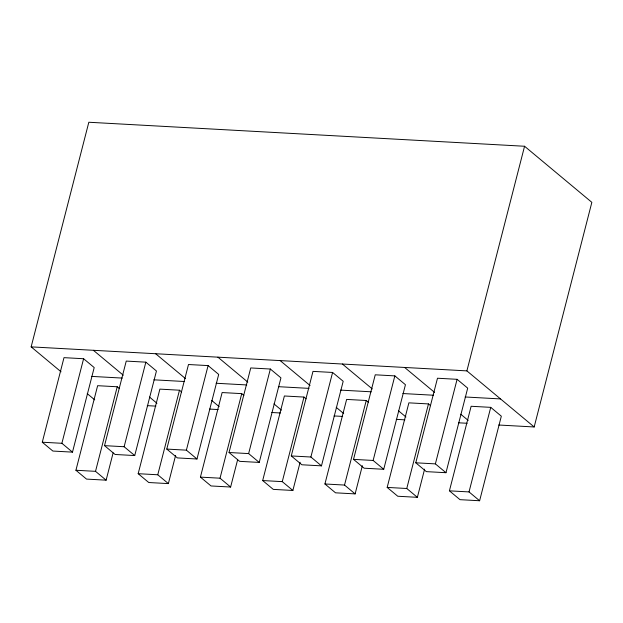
<?xml version="1.0" encoding="UTF-8"?>
<svg xmlns="http://www.w3.org/2000/svg" width="623" height="623" viewBox="0 0 623 623"><rect width="100%" height="100%" fill="white"/><g stroke="black" fill="none" stroke-linecap="round" stroke-linejoin="round"><path stroke-width="0.93" d="M61.054 371.799L31.15 346.871L88.824 122.248L524.566 146.257L591.85 202.343L534.176 426.965L498.743 425.018M42.278 442.221L63.998 357.657L83.599 358.731L94.198 367.562L72.486 452.134L52.877 451.052L42.278 442.221L61.887 443.296L72.486 452.134M61.887 443.296L83.599 358.731M113.121 452.921L106.12 480.169L86.519 479.095L75.92 470.264L97.632 385.692L117.241 386.774L119.359 388.542M106.12 480.169L95.529 471.338L117.241 386.774M104.532 445.647L126.243 361.083L145.852 362.165L156.443 370.997L134.732 455.561L115.123 454.479L104.532 445.647L124.133 446.73L134.732 455.561M124.133 446.73L145.852 362.165M175.608 455.413L168.374 483.604L148.765 482.521L138.174 473.69L159.885 389.126L179.486 390.208L181.612 391.968M168.374 483.604L157.775 474.773L179.486 390.208M166.777 449.082L188.489 364.517L208.098 365.592L218.696 374.423L196.985 458.995L177.376 457.913L166.777 449.082L186.386 450.156L196.985 458.995M186.386 450.156L208.098 365.592M237.62 459.782L230.619 487.03L211.018 485.956L200.419 477.117L222.131 392.552L241.74 393.635L243.858 395.403M230.619 487.03L220.028 478.199L241.74 393.635M229.03 452.508L250.742 367.944L270.351 369.026L280.942 377.857L259.23 462.422L239.621 461.339L229.03 452.508L248.632 453.591L259.23 462.422M248.632 453.591L270.351 369.026M300.107 462.274L292.872 490.465L273.263 489.382L262.672 480.551L284.384 395.987L303.985 397.069L306.111 398.829M292.872 490.465L282.274 481.634L303.985 397.069M291.276 455.943L312.987 371.378L332.596 372.453L343.195 381.284L321.476 465.856L301.875 464.774L291.276 455.943L310.885 457.017L321.476 465.856M310.885 457.017L332.596 372.453M362.36 465.708L355.118 493.891L335.517 492.816L324.918 483.978L346.629 399.413L366.238 400.496L368.357 402.263M355.118 493.891L344.527 485.06L366.238 400.496M353.529 459.369L375.241 374.805L394.85 375.887L405.441 384.718L383.729 469.283L364.12 468.2L353.529 459.369L373.13 460.452L383.729 469.283M373.13 460.452L394.85 375.887M424.606 469.135L417.371 497.325L397.762 496.243L387.171 487.412L408.883 402.847L428.484 403.922L430.602 405.69M417.371 497.325L406.772 488.494L428.484 403.922M415.775 462.803L437.486 378.231L457.095 379.314L467.694 388.145L445.975 472.709L426.373 471.634L415.775 462.803L435.384 463.878L445.975 472.709M435.384 463.878L457.095 379.314M534.176 426.965L466.892 370.887L524.566 146.257M449.417 490.838L471.128 406.274L490.737 407.356L501.328 416.187L479.617 500.752L460.015 499.669L449.417 490.838L469.026 491.921L479.617 500.752M469.026 491.921L490.737 407.356M31.15 346.871L466.892 370.887M91.604 376.393L122.248 378.083M153.858 379.82L184.501 381.51M216.103 383.254L246.747 384.944M278.356 386.681L309 388.37M340.602 390.115L371.246 391.805M402.855 393.541L433.499 395.231M465.101 396.976L500.534 398.93M147.277 405.651L155.89 406.126M209.523 409.077L218.143 409.552M271.768 412.504L280.389 412.979M334.021 415.938L342.642 416.413M396.267 419.365L404.888 419.84M458.52 422.799L467.141 423.274M75.92 470.264L95.529 471.338M138.174 473.69L157.775 474.773M200.419 477.117L220.028 478.199M262.672 480.551L282.274 481.634M324.918 483.978L344.527 485.06M387.171 487.412L406.772 488.494M404.646 367.453L434.55 392.381M460.716 414.194L468.192 420.424M342.393 364.027L372.297 388.947M398.463 410.759L405.939 416.989M280.148 360.592L310.052 385.52M336.218 407.333L343.694 413.563M217.894 357.166L247.798 382.094M273.964 403.899L281.44 410.129M155.649 353.732L185.553 378.659M211.719 400.472L219.195 406.702M93.395 350.305L123.299 375.233M149.465 397.038L156.941 403.268M87.22 393.611L94.696 399.841"/></g></svg>
